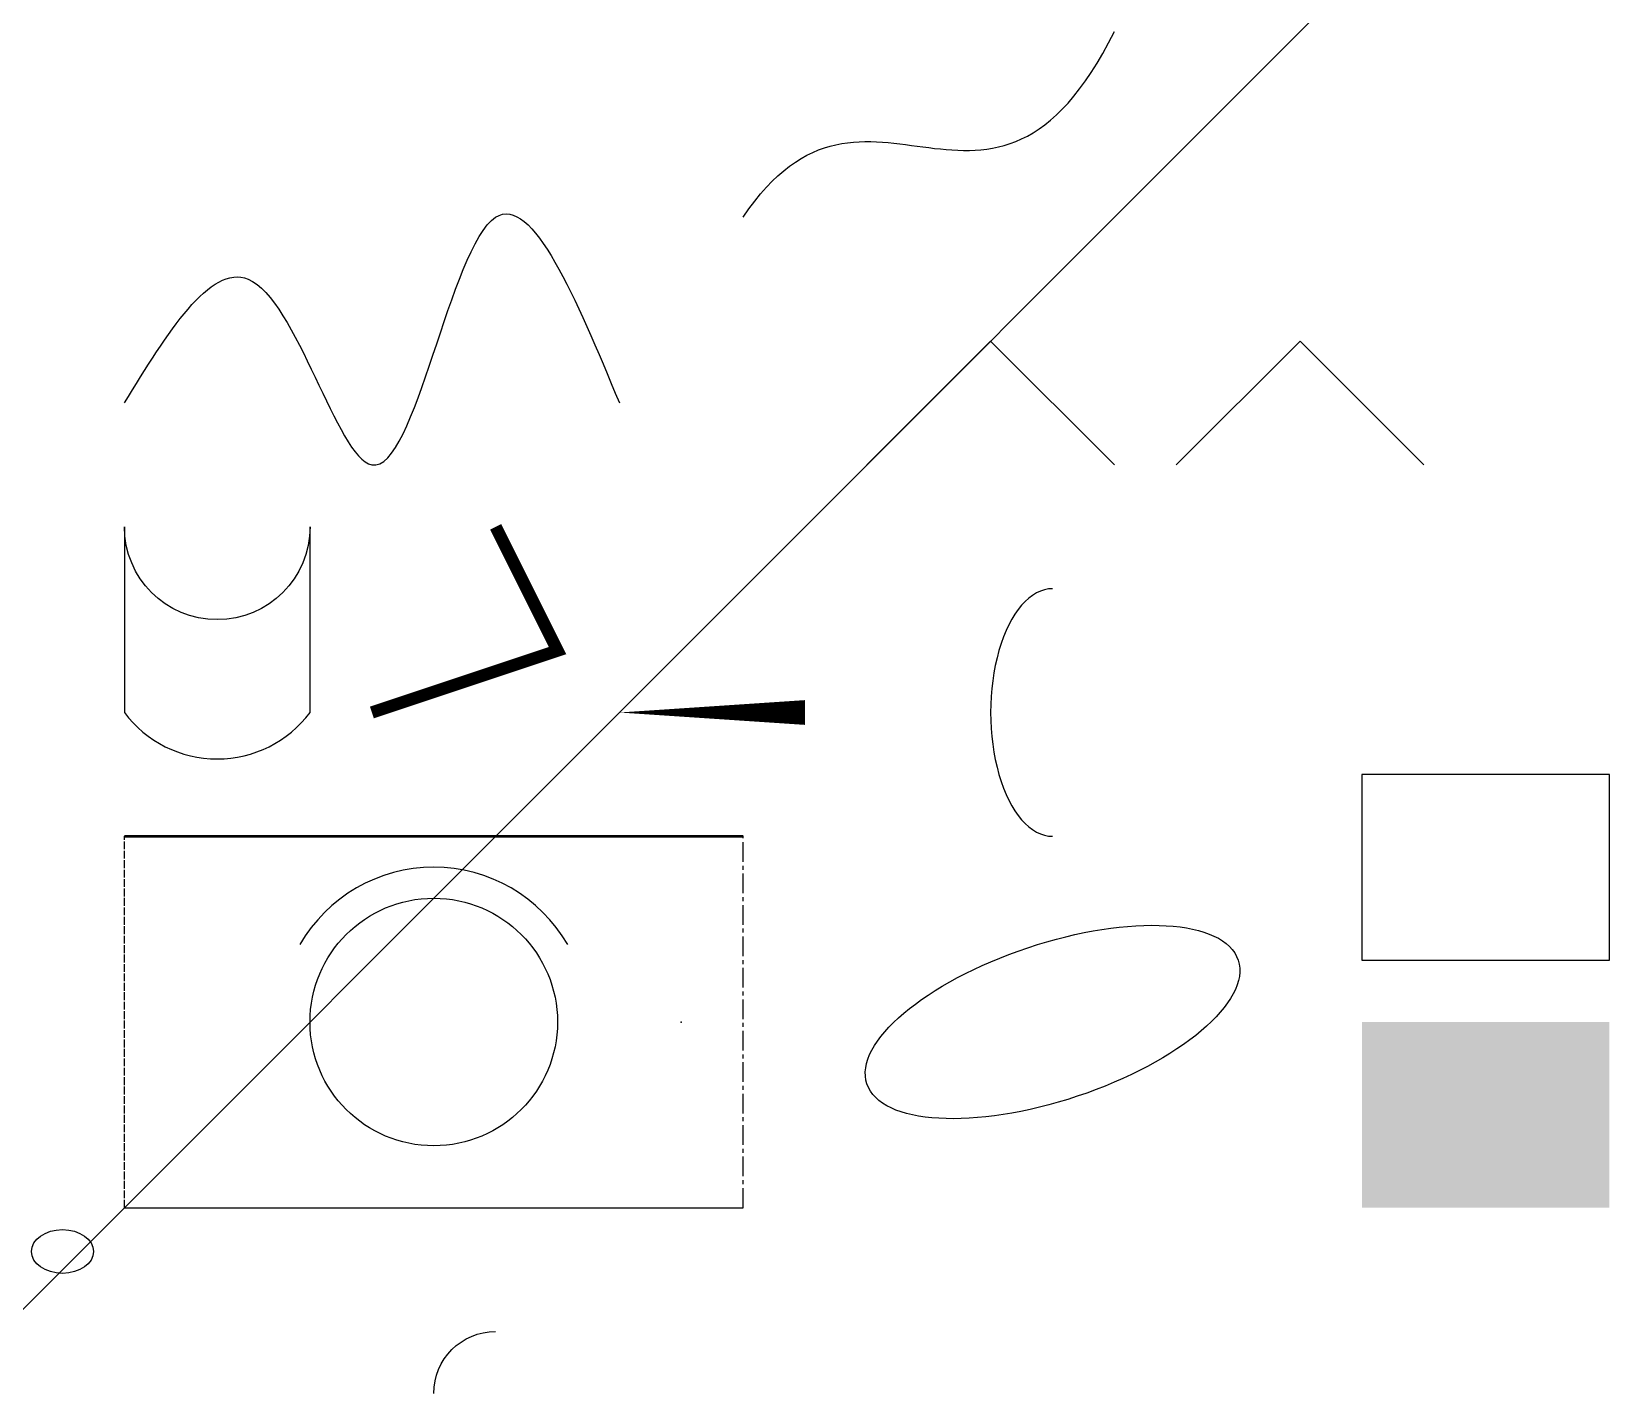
# Model space of a CAD drawing. Header units: millimetres. Extents: x -15 to 240, y -30 to 190.
import ezdxf

# ---------------------------------------------------------------- set-up
doc = ezdxf.new("R2010")
doc.units = ezdxf.units.MM
doc.linetypes.add('CENTER', pattern=[5.08, 3.175, -0.635, 0.635, -0.635])
doc.linetypes.add('DASHED', pattern=[1.524, 1.27, -0.254])
doc.layers.add('GEOM', color=7, linetype='Continuous')
doc.layers.add('RED', color=1, linetype='DASHED')

msp = doc.modelspace()

# ---------------------------------------------------------------- linework, layer by layer
at = {"color": 251}
msp.add_xline((-50, -50), (0.707107, 0.707107), dxfattribs=at)
at = {"color": 3}
msp.add_lwpolyline([(120, 120), (140, 140), (160, 120)], dxfattribs=at)
at = {"color": 30, "const_width": 2}
msp.add_lwpolyline([(40, 80), (70, 90), (60, 110)], dxfattribs=at)
at = {"color": 140}
msp.add_lwpolyline([(80, 80, 0, 4, 0), (110, 80, 4, 0, 0)], format="xyseb", dxfattribs=at)
at = {"color": 210}
msp.add_polyline3d([(170, 120, 0), (190, 140, 10), (210, 120, 5)], dxfattribs=at)
at = {"color": 2, "extrusion": (0, 1, 1)}
msp.add_circle((10, 10), 5, dxfattribs=at)
at = {"color": 1, "extrusion": (0, 0, -1)}
msp.add_arc((-60, -30), 10, 0, 90, dxfattribs=at)
at = {"color": 3}
msp.add_open_spline([(100, 160), (120, 190), (140, 150), (160, 190)], degree=3, dxfattribs=at)
at = {"color": 1}
msp.add_spline([(0, 130), (20, 150), (40, 120), (60, 160), (80, 130)], degree=3, dxfattribs=at)
msp.add_point((90, 30), dxfattribs=at)
at = {"color": 8}
msp.add_solid([(200, 0), (240, 0), (200, 30), (240, 30)], dxfattribs=at)
at = {"color": 9}
msp.add_3dface([(200, 40), (240, 40), (240, 70), (200, 70)], dxfattribs=at)
at = {"layer": 'GEOM', "color": 1, "lineweight": 50}
msp.add_line((0, 60), (100, 60), dxfattribs=at)
at = {"layer": 'GEOM', "linetype": 'CENTER', "true_color": 0xff8800}
msp.add_line((100, 0), (100, 60), dxfattribs=at)
at = {"layer": 'GEOM'}
msp.add_line((0, 0), (100, 0), dxfattribs=at)
at = {"layer": 'GEOM', "color": 5}
msp.add_lwpolyline([(0, 80, 0.5), (30, 80), (30, 110, -1), (0, 110)], format="xyb", close=True, dxfattribs=at)
at = {"layer": 'GEOM', "color": 4}
msp.add_circle((50, 30), 20, dxfattribs=at)
at = {"layer": 'GEOM', "color": 6}
msp.add_arc((50, 30), 25, 30, 150, dxfattribs=at)
at = {"layer": 'GEOM', "color": 2}
msp.add_ellipse((150, 80), major_axis=(0, 20), ratio=0.5, start_param=0, end_param=3.141593, dxfattribs=at)
at = {"layer": 'GEOM'}
msp.add_ellipse((150, 30), major_axis=(30, 10), ratio=0.4, dxfattribs=at)
at = {"layer": 'RED'}
msp.add_line((0, 0), (0, 60), dxfattribs=at)

doc.saveas('drawing.dxf')
